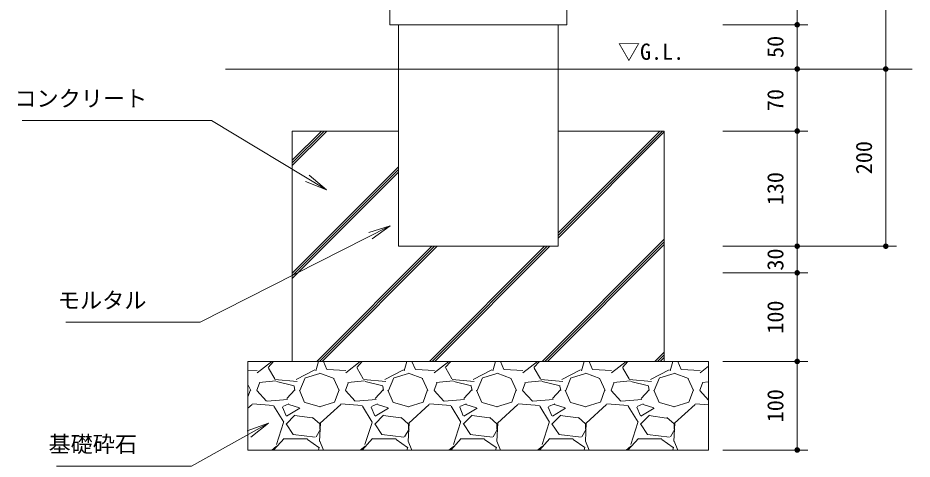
# Model space of a CAD drawing. Units: millimetres at full size, sheet at 1:10. Extents: x 0 to 4200, y 0 to 2970.
# Drawn here: x 749 to 1758, y 715 to 1213 of the extents above; entities that cross this region are included whole.
import ezdxf
from ezdxf.enums import TextEntityAlignment as Align

# ---------------------------------------------------------------- set-up
doc = ezdxf.new("R2010")
doc.units = ezdxf.units.MM
doc.header["$LTSCALE"] = 10
for name, color, linetype, lineweight in [('D-STR', 1, 'Continuous', 13), ('D-STR-DIM', 7, 'Continuous', 13), ('D-STR-HTXT', 7, 'Continuous', 13)]:
    doc.layers.add(name, color=color, linetype=linetype, lineweight=lineweight)
doc.styles.add('ＭＳ ゴシック', font='')
doc.styles.get('ＭＳ ゴシック').set_extended_font_data('MS Gothic')

# ---------------------------------------------------------------- blocks, each defined once
blk = doc.blocks.new('filled_dot')
at = {"color": 0, "linetype": 'Continuous', "lineweight": -2, "const_width": 1.25}
blk.add_lwpolyline([(-0.625, 0, 1), (0.625, 0, 1)], format="xyb", close=True, dxfattribs=at)
blk = doc.blocks.new('open_arrow')
at = {"color": 0, "linetype": 'Continuous', "lineweight": -2}
blk.add_lwpolyline([(7.5, 1.25), (0, 0), (7.5, -1.25)], dxfattribs=at)

msp = doc.modelspace()

# ---------------------------------------------------------------- linework, layer by layer
at = {"layer": 'D-STR'}
for p, q in [((1168.64, 1235.46), (1168.64, 1205.46)), ((1368.64, 1205.46), (1368.64, 1235.46)), ((1168.64, 1205.46), (1368.64, 1205.46)), ((1178.64, 1155.46), (1178.64, 1205.46)), ((1358.64, 1205.46), (1358.64, 1155.46)), ((983.4, 1155.46), (1758.36, 1155.46)), ((1178.64, 1155.46), (1178.64, 955.46)), ((1358.64, 955.46), (1358.64, 1155.46)), ((1058.64, 1085.46), (1058.64, 825.46)), ((1178.64, 1085.46), (1058.64, 1085.46)), ((1058.64, 1052.42), (1091.68, 1085.46)), ((1058.64, 1049.42), (1094.68, 1085.46)), ((1058.64, 1046.42), (1097.68, 1085.46)), ((1358.64, 1085.46), (1478.64, 1085.46)), ((1358.64, 970.58), (1473.51, 1085.46)), ((1358.64, 967.58), (1476.51, 1085.46)), ((1358.64, 964.58), (1478.64, 1084.58)), ((1478.64, 1085.46), (1478.64, 825.46)), ((1058.64, 925.14), (1178.64, 1045.14)), ((1058.64, 922.14), (1178.64, 1042.14)), ((1058.64, 919.14), (1178.64, 1039.14)), ((1340.79, 825.46), (1478.64, 963.3)), ((1343.79, 825.46), (1478.64, 960.3)), ((1086.24, 825.46), (1216.24, 955.46)), ((1089.24, 825.46), (1219.24, 955.46)), ((1092.24, 825.46), (1222.24, 955.46)), ((1178.64, 955.46), (1358.64, 955.46)), ((1213.51, 825.46), (1343.51, 955.46)), ((1216.51, 825.46), (1346.51, 955.46)), ((1219.51, 825.46), (1349.51, 955.46)), ((1346.79, 825.46), (1478.64, 957.3)), ((1468.07, 825.46), (1478.64, 836.02)), ((1471.07, 825.46), (1478.64, 833.02)), ((1474.07, 825.46), (1478.64, 830.02)), ((1008.64, 725.46), (1008.64, 825.46)), ((1008.64, 825.46), (1528.64, 825.46)), ((1018.95, 812.75), (1035.4, 825.46)), ((1031.4, 818.56), (1037.6, 825.46)), ((1038.84, 805.81), (1031.84, 817.81)), ((1088.12, 825.46), (1085.08, 814.79)), ((1093.75, 825.46), (1097.6, 816.32)), ((1118.95, 812.75), (1135.4, 825.46)), ((1131.4, 818.56), (1137.6, 825.46)), ((1138.84, 805.81), (1131.84, 817.81)), ((1188.12, 825.46), (1185.08, 814.79)), ((1193.75, 825.46), (1197.6, 816.32)), ((1218.95, 812.75), (1235.4, 825.46)), ((1231.4, 818.56), (1237.6, 825.46)), ((1238.84, 805.81), (1231.84, 817.81)), ((1288.12, 825.46), (1285.08, 814.79)), ((1293.75, 825.46), (1297.6, 816.32)), ((1318.95, 812.75), (1335.4, 825.46)), ((1331.4, 818.56), (1337.6, 825.46)), ((1338.85, 805.81), (1331.85, 817.81)), ((1388.13, 825.46), (1385.08, 814.79)), ((1393.75, 825.46), (1397.6, 816.32)), ((1418.95, 812.75), (1435.4, 825.46)), ((1431.4, 818.56), (1437.6, 825.46)), ((1438.85, 805.81), (1431.85, 817.81)), ((1488.13, 825.46), (1485.08, 814.79)), ((1493.75, 825.46), (1497.6, 816.32)), ((1518.95, 812.74), (1528.64, 820.23)), ((1528.64, 825.46), (1528.64, 725.46)), ((1008.64, 815.71), (1019.08, 815.21)), ((1084.04, 816.09), (1063.04, 805.09)), ((1073.72, 806.86), (1089.72, 811.86)), ((1089.91, 812.03), (1105.91, 806.03)), ((1098.08, 816.21), (1119.08, 815.21)), ((1184.04, 816.09), (1163.04, 805.09)), ((1173.72, 806.86), (1189.72, 811.86)), ((1189.91, 812.03), (1205.91, 806.03)), ((1198.08, 816.21), (1219.08, 815.21)), ((1284.04, 816.09), (1263.04, 805.09)), ((1273.72, 806.86), (1289.72, 811.86)), ((1289.91, 812.03), (1305.91, 806.03)), ((1298.08, 816.21), (1319.08, 815.21)), ((1384.04, 816.09), (1363.04, 805.09)), ((1373.72, 806.86), (1389.72, 811.86)), ((1389.91, 812.03), (1405.91, 806.03)), ((1398.08, 816.21), (1419.08, 815.21)), ((1484.04, 816.09), (1463.04, 805.09)), ((1473.72, 806.86), (1489.72, 811.86)), ((1489.91, 812.03), (1505.91, 806.03)), ((1498.08, 816.21), (1519.08, 815.21)), ((1008.64, 799.42), (1011.69, 792.81)), ((1018.74, 793.07), (1021.74, 801.07)), ((1040.2, 803.67), (1021.2, 801.67)), ((1064.09, 802.97), (1039.09, 804.97)), ((1060.91, 797.82), (1040.91, 802.82)), ((1061.7, 792.69), (1060.7, 797.69)), ((1067.29, 792.77), (1073.29, 806.77)), ((1105.69, 805.81), (1111.69, 792.81)), ((1118.73, 793.07), (1121.73, 801.07)), ((1140.2, 803.67), (1121.2, 801.67)), ((1164.09, 802.97), (1139.09, 804.97)), ((1160.91, 797.82), (1140.91, 802.82)), ((1161.7, 792.69), (1160.7, 797.69)), ((1167.29, 792.77), (1173.29, 806.77)), ((1205.69, 805.81), (1211.69, 792.81)), ((1218.73, 793.07), (1221.73, 801.07)), ((1240.2, 803.67), (1221.2, 801.67)), ((1264.09, 802.97), (1239.09, 804.97)), ((1260.91, 797.82), (1240.91, 802.82)), ((1261.7, 792.69), (1260.7, 797.69)), ((1267.29, 792.77), (1273.29, 806.77)), ((1305.69, 805.81), (1311.69, 792.81)), ((1318.73, 793.07), (1321.73, 801.07)), ((1340.2, 803.67), (1321.2, 801.67)), ((1364.09, 802.97), (1339.09, 804.97)), ((1360.91, 797.82), (1340.91, 802.82)), ((1361.7, 792.69), (1360.7, 797.69)), ((1367.28, 792.77), (1373.28, 806.77)), ((1405.69, 805.81), (1411.69, 792.81)), ((1418.73, 793.07), (1421.73, 801.07)), ((1440.2, 803.67), (1421.2, 801.67)), ((1464.09, 802.97), (1439.09, 804.97)), ((1460.91, 797.82), (1440.91, 802.82)), ((1461.7, 792.69), (1460.7, 797.69)), ((1467.28, 792.77), (1473.28, 806.77)), ((1505.69, 805.81), (1511.69, 792.81)), ((1518.73, 793.07), (1521.73, 801.07)), ((1528.64, 802.45), (1521.2, 801.67)), ((1008.64, 785.44), (1011.48, 793.38)), ((1029.7, 780.7), (1018.7, 792.7)), ((1061.4, 793.56), (1052.4, 783.56)), ((1066.64, 792.95), (1072.64, 778.95)), ((1106.48, 779.38), (1111.48, 793.38)), ((1129.7, 780.7), (1118.7, 792.7)), ((1161.4, 793.56), (1152.4, 783.56)), ((1166.64, 792.95), (1172.64, 778.95)), ((1206.48, 779.38), (1211.48, 793.38)), ((1229.7, 780.7), (1218.7, 792.7)), ((1261.4, 793.56), (1252.4, 783.56)), ((1266.64, 792.95), (1272.64, 778.95)), ((1306.47, 779.38), (1311.47, 793.38)), ((1329.7, 780.7), (1318.7, 792.7)), ((1361.4, 793.56), (1352.4, 783.56)), ((1366.64, 792.95), (1372.64, 778.95)), ((1406.47, 779.38), (1411.47, 793.38)), ((1429.69, 780.71), (1418.69, 792.71)), ((1461.4, 793.56), (1452.4, 783.56)), ((1466.64, 792.95), (1472.64, 778.95)), ((1506.47, 779.38), (1511.47, 793.38)), ((1528.64, 781.86), (1518.69, 792.71)), ((1037.65, 775.53), (1013.65, 777.53)), ((1053.24, 782.4), (1030.24, 780.4)), ((1054.91, 777.42), (1047.91, 774.42)), ((1073.06, 779.26), (1090.06, 774.26)), ((1089.33, 774.33), (1106.33, 779.33)), ((1137.65, 775.53), (1113.65, 777.53)), ((1153.24, 782.4), (1130.24, 780.4)), ((1154.91, 777.42), (1147.91, 774.42)), ((1173.06, 779.26), (1190.06, 774.26)), ((1189.33, 774.33), (1206.33, 779.33)), ((1237.65, 775.53), (1213.65, 777.53)), ((1253.24, 782.4), (1230.24, 780.4)), ((1254.91, 777.42), (1247.91, 774.42)), ((1273.06, 779.26), (1290.06, 774.26)), ((1289.33, 774.33), (1306.33, 779.33)), ((1337.65, 775.53), (1313.65, 777.53)), ((1353.24, 782.4), (1330.24, 780.4)), ((1354.91, 777.42), (1347.91, 774.42)), ((1373.06, 779.26), (1390.06, 774.26)), ((1389.33, 774.33), (1406.33, 779.33)), ((1437.65, 775.53), (1413.65, 777.53)), ((1453.24, 782.4), (1430.24, 780.4)), ((1454.91, 777.42), (1447.91, 774.42)), ((1473.06, 779.26), (1490.06, 774.26)), ((1489.33, 774.33), (1506.33, 779.33)), ((1528.64, 776.28), (1513.65, 777.53)), ((1013.3, 776.85), (1008.64, 772.59)), ((1048.98, 756.98), (1037.98, 774.98)), ((1047.68, 773.88), (1051.68, 763.88)), ((1052.23, 763.83), (1067.23, 772.83)), ((1066.72, 772.96), (1054.72, 776.96)), ((1113.3, 776.85), (1090.3, 755.85)), ((1148.98, 756.98), (1137.98, 774.98)), ((1147.68, 773.88), (1151.68, 763.88)), ((1152.23, 763.83), (1167.23, 772.83)), ((1166.72, 772.96), (1154.72, 776.96)), ((1213.3, 776.85), (1190.3, 755.85)), ((1248.98, 756.98), (1237.98, 774.98)), ((1247.67, 773.88), (1251.67, 763.88)), ((1252.23, 763.83), (1267.23, 772.83)), ((1266.72, 772.96), (1254.72, 776.96)), ((1313.3, 776.85), (1290.3, 755.85)), ((1348.98, 756.98), (1337.98, 774.98)), ((1347.67, 773.88), (1351.67, 763.88)), ((1352.23, 763.83), (1367.23, 772.83)), ((1366.72, 772.96), (1354.72, 776.96)), ((1413.3, 776.85), (1390.3, 755.85)), ((1448.98, 756.98), (1437.98, 774.98)), ((1447.67, 773.88), (1451.67, 763.88)), ((1452.23, 763.83), (1467.23, 772.83)), ((1466.72, 772.96), (1454.72, 776.96)), ((1513.3, 776.85), (1490.3, 755.85)), ((1061.73, 764.81), (1051.73, 754.81)), ((1081.25, 761.59), (1061.25, 764.59)), ((1089.59, 755.16), (1081.59, 762.16)), ((1161.73, 764.81), (1151.73, 754.81)), ((1181.25, 761.59), (1161.25, 764.59)), ((1189.59, 755.16), (1181.59, 762.16)), ((1261.73, 764.81), (1251.73, 754.81)), ((1281.25, 761.59), (1261.25, 764.59)), ((1289.59, 755.16), (1281.59, 762.16)), ((1361.73, 764.81), (1351.73, 754.81)), ((1381.25, 761.59), (1361.25, 764.59)), ((1389.59, 755.16), (1381.59, 762.16)), ((1461.73, 764.81), (1451.73, 754.81)), ((1481.25, 761.58), (1461.25, 764.58)), ((1489.59, 755.16), (1481.59, 762.16)), ((1040.71, 731.54), (1048.71, 756.54)), ((1051.81, 754.96), (1059.81, 742.96)), ((1085.49, 740.15), (1090.49, 749.15)), ((1090.53, 756.17), (1089.53, 735.17)), ((1089.76, 748.9), (1089.76, 754.9)), ((1140.71, 731.54), (1148.71, 756.54)), ((1151.81, 754.96), (1159.81, 742.96)), ((1185.49, 740.15), (1190.49, 749.15)), ((1190.53, 756.17), (1189.53, 735.17)), ((1189.76, 748.9), (1189.76, 754.9)), ((1240.71, 731.54), (1248.71, 756.54)), ((1251.8, 754.96), (1259.8, 742.96)), ((1285.49, 740.15), (1290.49, 749.15)), ((1290.52, 756.17), (1289.52, 735.17)), ((1289.76, 748.9), (1289.76, 754.9)), ((1340.71, 731.54), (1348.71, 756.54)), ((1351.8, 754.96), (1359.8, 742.96)), ((1385.5, 740.15), (1390.5, 749.15)), ((1390.52, 756.17), (1389.52, 735.17)), ((1389.76, 748.9), (1389.76, 754.9)), ((1440.71, 731.54), (1448.71, 756.54)), ((1451.8, 754.96), (1459.8, 742.96)), ((1485.5, 740.15), (1490.5, 749.15)), ((1490.52, 756.17), (1489.52, 735.17)), ((1489.76, 748.9), (1489.76, 754.9)), ((1037.6, 725.46), (1049.4, 738.56)), ((1049.76, 737.9), (1075.76, 737.9)), ((1059.62, 743.05), (1084.62, 740.05)), ((1075.76, 737.45), (1088.76, 728.45)), ((1137.6, 725.46), (1149.4, 738.56)), ((1149.76, 737.9), (1175.76, 737.9)), ((1159.62, 743.05), (1184.62, 740.05)), ((1175.76, 737.45), (1188.76, 728.45)), ((1237.6, 725.46), (1249.4, 738.56)), ((1249.76, 737.9), (1275.76, 737.9)), ((1259.62, 743.05), (1284.62, 740.05)), ((1275.76, 737.45), (1288.76, 728.45)), ((1337.6, 725.46), (1349.4, 738.56)), ((1349.76, 737.9), (1375.76, 737.9)), ((1359.62, 743.05), (1384.62, 740.05)), ((1375.76, 737.45), (1388.76, 728.45)), ((1437.6, 725.46), (1449.4, 738.56)), ((1449.76, 737.9), (1475.76, 737.9)), ((1459.62, 743.05), (1484.62, 740.05)), ((1475.75, 737.46), (1488.75, 728.46)), ((1035.4, 725.46), (1040.95, 729.75)), ((1089.08, 728.79), (1088.12, 725.46)), ((1089.6, 735.31), (1093.75, 725.46)), ((1135.4, 725.46), (1140.95, 729.75)), ((1189.08, 728.79), (1188.12, 725.46)), ((1189.6, 735.32), (1193.75, 725.46)), ((1235.4, 725.46), (1240.95, 729.75)), ((1289.08, 728.79), (1288.12, 725.46)), ((1289.6, 735.32), (1293.75, 725.46)), ((1335.4, 725.46), (1340.95, 729.75)), ((1389.08, 728.79), (1388.13, 725.46)), ((1389.6, 735.32), (1393.75, 725.46)), ((1435.41, 725.46), (1440.95, 729.74)), ((1489.08, 728.79), (1488.13, 725.46)), ((1489.6, 735.32), (1493.75, 725.46)), ((1528.64, 725.46), (1008.64, 725.46))]:
    msp.add_line(p, q, dxfattribs=at)
at = {"layer": 'D-STR-DIM'}
for p, q in [((1728.64, 1705.46), (1728.64, 1155.46)), ((1628.64, 1255.46), (1628.64, 1205.46)), ((1544.64, 1205.46), (1640.64, 1205.46)), ((1544.64, 1205.46), (1640.64, 1205.46)), ((1628.64, 1205.46), (1628.64, 1155.46)), ((1544.64, 1155.46), (1740.64, 1155.46)), ((1544.64, 1155.46), (1740.64, 1155.46)), ((1544.64, 1155.46), (1640.64, 1155.46)), ((1544.64, 1155.46), (1640.64, 1155.46)), ((1628.64, 1155.46), (1628.64, 1085.46)), ((1728.64, 1155.46), (1728.64, 955.46)), ((1544.64, 1085.46), (1640.64, 1085.46)), ((1544.64, 1085.46), (1640.64, 1085.46)), ((1628.64, 1085.46), (1628.64, 955.46)), ((1544.64, 955.46), (1740.64, 955.46)), ((1544.64, 955.46), (1640.64, 955.46)), ((1544.64, 955.46), (1640.64, 955.46)), ((1628.64, 955.46), (1628.64, 925.46)), ((1544.64, 925.46), (1640.64, 925.46)), ((1544.64, 925.46), (1640.64, 925.46)), ((1628.64, 925.46), (1628.64, 825.46)), ((1544.64, 825.46), (1640.64, 825.46)), ((1544.64, 825.46), (1640.64, 825.46)), ((1628.64, 825.46), (1628.64, 725.46)), ((1544.64, 725.46), (1640.64, 725.46))]:
    msp.add_line(p, q, dxfattribs=at)
at = {"layer": 'D-STR-HTXT'}
for points in [[(1097.11, 1019.28), (967.65, 1097.49), (942.65, 1097.49), (753.82, 1097.49)], [(1169.32, 978.65), (954.8, 869.7), (929.8, 869.7), (802.9, 869.7)], [(1031.73, 755.58), (945, 707.36), (920, 707.36), (792.34, 707.36)]]:
    msp.add_lwpolyline(points, dxfattribs=at)

# ---------------------------------------------------------------- block references
at = {"layer": 'D-STR-DIM', "xscale": 2.5, "yscale": 2.5}
for p, rotation in [((1628.64, 1205.46), 270), ((1628.64, 1205.46), 90), ((1628.64, 1155.46), 270), ((1628.64, 1155.46), 90), ((1728.64, 1155.46), 270), ((1728.64, 1155.46), 90), ((1628.64, 1085.46), 270), ((1628.64, 1085.46), 90), ((1628.64, 955.46), 270), ((1628.64, 955.46), 90), ((1728.64, 955.46), 90), ((1628.64, 925.46), 270), ((1628.64, 925.46), 90), ((1628.64, 825.46), 270), ((1628.64, 825.46), 90), ((1628.64, 725.46), 90)]:
    msp.add_blockref('filled_dot', p, dxfattribs=dict(at, rotation=rotation))
at = {"layer": 'D-STR-HTXT', "xscale": 3.33, "yscale": 3.33}
for p, rotation in [((1097.11, 1019.28), 148.9), ((1169.32, 978.65), 206.9), ((1031.73, 755.58), 209.1)]:
    msp.add_blockref('open_arrow', p, dxfattribs=dict(at, rotation=rotation))

# ---------------------------------------------------------------- texts
at = {"layer": 'D-STR-DIM', "style": 'ＭＳ ゴシック'}
for s, p in [('50', (1594.76, 1180.46)), ('70', (1594.76, 1120.46)), ('200', (1694.76, 1055.46)), ('130', (1594.76, 1020.46)), ('30', (1594.76, 940.46)), ('100', (1594.76, 875.46)), ('100', (1594.76, 775.46))]:
    msp.add_text(s, height=18.33, rotation=90, dxfattribs=at).set_placement(p, align=Align.TOP_CENTER)
at = {"layer": 'D-STR-HTXT', "style": 'ＭＳ ゴシック'}
for s, p in [('▽G.L.', (1426.18, 1184.23)), ('コンクリート', (744.94, 1131.37)), ('モルタル', (794.02, 903.58)), ('基礎砕石', (783.46, 741.23))]:
    msp.add_text(s, height=18.33, dxfattribs=at).set_placement(p, align=Align.TOP_LEFT)

doc.saveas('drawing.dxf')
